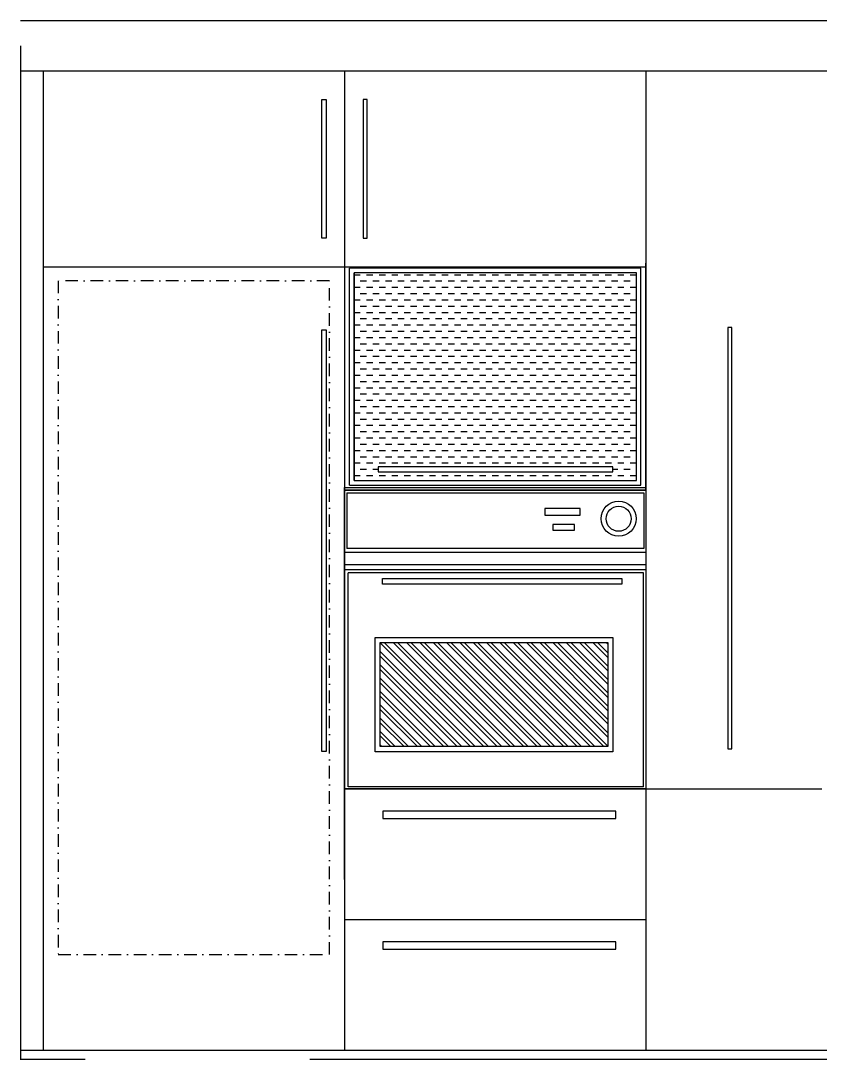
# Model space of a CAD drawing. Extents: x 0 to 79700, y -68 to 28499.
# Drawn here: x 72469 to 74062, y 13824 to 15881 of the extents above; entities that cross this region are included whole.
import ezdxf

# ---------------------------------------------------------------- set-up
doc = ezdxf.new("R2010")
doc.units = 0
doc.header["$LTSCALE"] = 50
doc.header["$MEASUREMENT"] = 0
doc.linetypes.add('DASHDOT', pattern=[1, 0.5, -0.25, 0, -0.25])
doc.layers.get('0').update_dxf_attribs({"linetype": 'CONTINUOUS'})
for name, color, linetype in [('A', 30, 'CONTINUOUS'), ('A4', 62, 'CONTINUOUS'), ('A5', 21, 'CONTINUOUS'), ('ACC', 40, 'DASHDOT'), ('BASE', 2, 'CONTINUOUS'), ('PP', 3, 'CONTINUOUS'), ('V', 4, 'CONTINUOUS')]:
    doc.layers.add(name, color=color, linetype=linetype)

msp = doc.modelspace()

# ---------------------------------------------------------------- hatches: boundary and pattern name
at = {"layer": 'A4', "ltscale": 10}
h = msp.add_hatch(dxfattribs=at)
h.set_pattern_fill('ANSI31', color=256, scale=150, angle=315, style=0)
h.set_pattern_definition([(0, (147866.788, 1737.435), (5e-15, 18.75), [])])
h.paths.add_polyline_path([(72469.48905, 13830.742), (72469.48905, 13730.742), (74709.48905, 13730.742), (74709.48905, 13830.742)])
h.paths.add_polyline_path([(74147.66951, 13771.34228), (74147.66951, 13817.68555), (74595.55506, 13817.68555), (74595.55506, 13771.34228)], flags=16)
h.paths.add_polyline_path([(74167.48675, 13787.15146), (74167.48675, 13789.13118), (74242.79625, 13789.13118), (74242.79625, 13787.15146)], flags=0)
h.paths.add_polyline_path([(74167.48675, 13796.06246), (74167.48675, 13798.04218), (74242.79625, 13798.04218), (74242.79625, 13796.06246)], flags=0)
h.paths.add_polyline_path([(74167.48675, 13806.95545), (74167.48675, 13808.93517), (74242.79625, 13808.93517), (74242.79625, 13806.95545)], flags=0)
h.paths.add_polyline_path([(74278.46727, 13787.15146), (74278.46727, 13789.13118), (74353.77677, 13789.13118), (74353.77677, 13787.15146)], flags=0)
h.paths.add_polyline_path([(74278.46727, 13796.06246), (74278.46727, 13798.04218), (74353.77677, 13798.04218), (74353.77677, 13796.06246)], flags=0)
h.paths.add_polyline_path([(74278.46727, 13806.95545), (74278.46727, 13808.93517), (74353.77677, 13808.93517), (74353.77677, 13806.95545)], flags=0)
h.paths.add_polyline_path([(74385.48435, 13787.15146), (74385.48435, 13789.13118), (74460.79385, 13789.13118), (74460.79385, 13787.15146)], flags=0)
h.paths.add_polyline_path([(74385.48435, 13796.06246), (74385.48435, 13798.04218), (74460.79385, 13798.04218), (74460.79385, 13796.06246)], flags=0)
h.paths.add_polyline_path([(74385.48435, 13806.95545), (74385.48435, 13808.93517), (74460.79385, 13808.93517), (74460.79385, 13806.95545)], flags=0)
h.paths.add_polyline_path([(74496.46487, 13787.15146), (74496.46487, 13789.13118), (74571.77437, 13789.13118), (74571.77437, 13787.15146)], flags=0)
h.paths.add_polyline_path([(74496.46487, 13796.06246), (74496.46487, 13798.04218), (74571.77437, 13798.04218), (74571.77437, 13796.06246)], flags=0)
h.paths.add_polyline_path([(74496.46487, 13806.95545), (74496.46487, 13808.93517), (74571.77437, 13808.93517), (74571.77437, 13806.95545)], flags=0)
h.paths.add_polyline_path([(73045.55506, 13771.34228), (72597.66951, 13771.34228), (72597.66951, 13817.68555), (73045.55506, 13817.68555)], flags=16)
h.paths.add_polyline_path([(73021.77437, 13787.15146), (72946.46487, 13787.15146), (72946.46487, 13789.13118), (73021.77437, 13789.13118)], flags=0)
h.paths.add_polyline_path([(73021.77437, 13796.06246), (72946.46487, 13796.06246), (72946.46487, 13798.04218), (73021.77437, 13798.04218)], flags=0)
h.paths.add_polyline_path([(73021.77437, 13806.95545), (72946.46487, 13806.95545), (72946.46487, 13808.93517), (73021.77437, 13808.93517)], flags=0)
h.paths.add_polyline_path([(72910.79385, 13787.15146), (72835.48435, 13787.15146), (72835.48435, 13789.13118), (72910.79385, 13789.13118)], flags=0)
h.paths.add_polyline_path([(72910.79385, 13796.06246), (72835.48435, 13796.06246), (72835.48435, 13798.04218), (72910.79385, 13798.04218)], flags=0)
h.paths.add_polyline_path([(72910.79385, 13806.95545), (72835.48435, 13806.95545), (72835.48435, 13808.93517), (72910.79385, 13808.93517)], flags=0)
h.paths.add_polyline_path([(72803.77677, 13787.15146), (72728.46727, 13787.15146), (72728.46727, 13789.13118), (72803.77677, 13789.13118)], flags=0)
h.paths.add_polyline_path([(72803.77677, 13796.06246), (72728.46727, 13796.06246), (72728.46727, 13798.04218), (72803.77677, 13798.04218)], flags=0)
h.paths.add_polyline_path([(72803.77677, 13806.95545), (72728.46727, 13806.95545), (72728.46727, 13808.93517), (72803.77677, 13808.93517)], flags=0)
h.paths.add_polyline_path([(72692.79625, 13787.15146), (72617.48675, 13787.15146), (72617.48675, 13789.13118), (72692.79625, 13789.13118)], flags=0)
h.paths.add_polyline_path([(72692.79625, 13796.06246), (72617.48675, 13796.06246), (72617.48675, 13798.04218), (72692.79625, 13798.04218)], flags=0)
h.paths.add_polyline_path([(72692.79625, 13806.95545), (72617.48675, 13806.95545), (72617.48675, 13808.93517), (72692.79625, 13808.93517)], flags=0)

# ---------------------------------------------------------------- linework, layer by layer
at = {"ltscale": 10}
for p, q in [((72469.48905, 15780.742), (74709.48905, 15780.742)), ((72514.48905, 15780.742), (72514.48905, 13830.742)), ((72589.48905, 15780.742), (74709.48905, 15780.742)), ((73114.48905, 15780.742), (73114.48905, 13830.742)), ((73114.48905, 15780.742), (73114.48905, 13830.742)), ((73714.48905, 15780.742), (73714.48905, 13830.742)), ((72514.48905, 15390.742), (73714.48905, 15390.742)), ((73114.48905, 14950.742), (73714.48905, 14950.742)), ((73114.48905, 14350.742), (74064.48905, 14350.742)), ((73114.48905, 14090.742), (73714.48905, 14090.742)), ((72469.48905, 13830.742), (74709.48905, 13830.742)), ((72589.48905, 13830.742), (74709.48905, 13830.742))]:
    msp.add_line(p, q, dxfattribs=at)
for p, q in [((73114.48905, 15520.742), (73114.48905, 14350.742)), ((73714.48905, 15520.742), (73714.48905, 14350.742)), ((73714.48905, 15520.742), (73714.48905, 14350.742)), ((73714.48905, 14945.742), (73114.48905, 14945.742)), ((73175.11915, 14652.15011), (73648.5187, 14652.15011)), ((73175.11915, 14424.97712), (73175.11915, 14652.15011)), ((73648.5187, 14652.15011), (73648.5187, 14424.97712)), ((73648.5187, 14424.97712), (73175.11915, 14424.97712)), ((73714.48905, 14350.742), (73114.48905, 14350.742)), ((73714.48905, 14350.742), (73114.48905, 14350.742))]:
    msp.add_line(p, q)
at = {"ltscale": 300}
msp.add_line((73714.48905, 15285.09837), (73714.48905, 14765.09837), dxfattribs=at)
at = {"color": 6}
for p, q in [((73114.48905, 14815.17369), (73114.48905, 14931.28162)), ((73119.23125, 14940.742), (73710.36997, 14940.742)), ((73119.23125, 14940.742), (73119.23125, 14829.63406)), ((73710.36997, 14940.742), (73710.36997, 14829.63406)), ((73513.20173, 14909.31599), (73513.20173, 14895.65622)), ((73583.83183, 14909.31599), (73513.20173, 14909.31599)), ((73513.20173, 14895.65622), (73583.83183, 14895.65622)), ((73583.83183, 14895.65622), (73583.83183, 14909.31599)), ((73710.36997, 14829.63406), (73119.23125, 14829.63406)), ((73114.48905, 14781.02428), (73114.48905, 14350.742)), ((73709.77745, 14781.02428), (73121.50967, 14781.02428)), ((73121.50967, 14355.1833), (73121.50967, 14781.02428)), ((73709.77745, 14355.1833), (73709.77745, 14781.02428)), ((73185.11915, 14642.15011), (73638.5187, 14642.15011)), ((73185.11915, 14434.97712), (73185.11915, 14642.15011)), ((73638.5187, 14642.15011), (73638.5187, 14434.97712)), ((73638.5187, 14434.97712), (73185.11915, 14434.97712)), ((73709.77745, 14355.1833), (73121.50967, 14355.1833)), ((73114.48905, 14350.742), (73700.03525, 14350.742))]:
    msp.add_line(p, q, dxfattribs=at)
at = {"color": 121}
for p, q in [((73529.4648, 14877.44325), (73529.4648, 14866.06007)), ((73572.1256, 14877.44325), (73529.4648, 14877.44325)), ((73572.1256, 14866.06007), (73572.1256, 14877.44325)), ((73529.4648, 14866.06007), (73572.1256, 14866.06007))]:
    msp.add_line(p, q, dxfattribs=at)
at = {"color": 30, "ltscale": 200}
for p, q in [((73114.48905, 14822.31929), (73714.48905, 14822.31929)), ((73114.48905, 14797.85892), (73714.48905, 14797.85892)), ((73114.48905, 14787.85892), (73714.48905, 14787.85892))]:
    msp.add_line(p, q, dxfattribs=at)
at = {"color": 60}
for p, q in [((73190.30452, 14769.64116), (73666.48799, 14769.64116)), ((73190.30452, 14758.25805), (73190.30452, 14769.64116)), ((73666.48799, 14769.64116), (73666.48799, 14758.25805)), ((73666.48799, 14758.25805), (73190.30452, 14758.25805))]:
    msp.add_line(p, q, dxfattribs=at)
at = {"color": 131}
for p, q in [((73391.94777, 14434.97712), (73185.11915, 14641.80574)), ((73374.2701, 14434.97712), (73185.11915, 14624.12807)), ((73400.78661, 14434.97712), (73193.61362, 14642.15011)), ((73418.46428, 14434.97712), (73211.29129, 14642.15011)), ((73427.30311, 14434.97712), (73220.13013, 14642.15011)), ((73444.98078, 14434.97712), (73237.8078, 14642.15011)), ((73453.81962, 14434.97712), (73246.64663, 14642.15011)), ((73471.49729, 14434.97712), (73264.3243, 14642.15011)), ((73480.33612, 14434.97712), (73273.16313, 14642.15011)), ((73498.01379, 14434.97712), (73290.8408, 14642.15011)), ((73506.85262, 14434.97712), (73299.67964, 14642.15011)), ((73524.53029, 14434.97712), (73317.35731, 14642.15011)), ((73533.36913, 14434.97712), (73326.19614, 14642.15011)), ((73551.0468, 14434.97712), (73343.87381, 14642.15011)), ((73559.88563, 14434.97712), (73352.71265, 14642.15011)), ((73577.5633, 14434.97712), (73370.39032, 14642.15011)), ((73586.40214, 14434.97712), (73379.22915, 14642.15011)), ((73604.07981, 14434.97712), (73396.90682, 14642.15011)), ((73612.91864, 14434.97712), (73405.74566, 14642.15011)), ((73630.59631, 14434.97712), (73423.42333, 14642.15011)), ((73638.5187, 14435.89357), (73432.26216, 14642.15011)), ((73638.5187, 14453.57124), (73449.93983, 14642.15011)), ((73638.5187, 14462.41008), (73458.77866, 14642.15011)), ((73638.5187, 14480.08775), (73476.45633, 14642.15011)), ((73638.5187, 14488.92658), (73485.29517, 14642.15011)), ((73638.5187, 14506.60425), (73502.97284, 14642.15011)), ((73638.5187, 14515.44309), (73511.81167, 14642.15011)), ((73638.5187, 14533.12076), (73529.48934, 14642.15011)), ((73638.5187, 14541.95959), (73538.32818, 14642.15011)), ((73638.5187, 14559.63726), (73556.00585, 14642.15011)), ((73638.5187, 14568.4761), (73564.84468, 14642.15011)), ((73638.5187, 14586.15376), (73582.52235, 14642.15011)), ((73638.5187, 14594.9926), (73591.36119, 14642.15011)), ((73638.5187, 14612.67027), (73609.03886, 14642.15011)), ((73638.5187, 14621.5091), (73617.87769, 14642.15011)), ((73365.43127, 14434.97712), (73185.11915, 14615.28924)), ((73347.7536, 14434.97712), (73185.11915, 14597.61157)), ((73338.91476, 14434.97712), (73185.11915, 14588.77273)), ((73321.23709, 14434.97712), (73185.11915, 14571.09506)), ((73312.39826, 14434.97712), (73185.11915, 14562.25623)), ((73294.72059, 14434.97712), (73185.11915, 14544.57856)), ((73285.88176, 14434.97712), (73185.11915, 14535.73973)), ((73268.20409, 14434.97712), (73185.11915, 14518.06206)), ((73259.36525, 14434.97712), (73185.11915, 14509.22322)), ((73241.68758, 14434.97712), (73185.11915, 14491.54555)), ((73232.84875, 14434.97712), (73185.11915, 14482.70672)), ((73215.17108, 14434.97712), (73185.11915, 14465.02905)), ((73206.33224, 14434.97712), (73185.11915, 14456.19021))]:
    msp.add_line(p, q, dxfattribs=at)
at = {"color": 0}
for p, q in [((73638.5187, 14639.18677), (73635.55536, 14642.15011)), ((73188.65457, 14434.97712), (73185.11915, 14438.51254))]:
    msp.add_line(p, q, dxfattribs=at)
at = {"color": 6, "ltscale": 200}
msp.add_circle((73660.25304, 14888.82636), 35, dxfattribs=at)
at = {"color": 30, "ltscale": 200}
msp.add_circle((73660.25304, 14888.82636), 25, dxfattribs=at)
at = {"layer": 'A', "color": 30, "ltscale": 200}
for p, q in [((73114.48905, 14945.742), (73714.48905, 14945.742)), ((73114.48905, 14350.742), (73714.48905, 14350.742))]:
    msp.add_line(p, q, dxfattribs=at)
at = {"layer": 'A5'}
for p, q in [((73145.80615, 15374.19317), (73133.48905, 15374.19317)), ((73170.80615, 15374.19317), (73158.30615, 15374.19317)), ((73195.80615, 15374.19317), (73183.30615, 15374.19317)), ((73220.80615, 15374.19317), (73208.30615, 15374.19317)), ((73245.80615, 15374.19317), (73233.30615, 15374.19317)), ((73270.80615, 15374.19317), (73258.30615, 15374.19317)), ((73295.80615, 15374.19317), (73283.30615, 15374.19317)), ((73320.80615, 15374.19317), (73308.30615, 15374.19317)), ((73345.80615, 15374.19317), (73333.30615, 15374.19317)), ((73370.80615, 15374.19317), (73358.30615, 15374.19317)), ((73395.80615, 15374.19317), (73383.30615, 15374.19317)), ((73420.80615, 15374.19317), (73408.30615, 15374.19317)), ((73445.80615, 15374.19317), (73433.30615, 15374.19317)), ((73470.80615, 15374.19317), (73458.30615, 15374.19317)), ((73495.80615, 15374.19317), (73483.30615, 15374.19317)), ((73520.80615, 15374.19317), (73508.30615, 15374.19317)), ((73545.80615, 15374.19317), (73533.30615, 15374.19317)), ((73570.80615, 15374.19317), (73558.30615, 15374.19317)), ((73595.80615, 15374.19317), (73583.30615, 15374.19317)), ((73620.80615, 15374.19317), (73608.30615, 15374.19317)), ((73645.80615, 15374.19317), (73633.30615, 15374.19317)), ((73670.80615, 15374.19317), (73658.30615, 15374.19317)), ((73695.48905, 15374.19317), (73683.30615, 15374.19317)), ((73145.80615, 15349.19317), (73133.48905, 15349.19317)), ((73158.30615, 15361.69317), (73145.80615, 15361.69317)), ((73170.80615, 15349.19317), (73158.30615, 15349.19317)), ((73183.30615, 15361.69317), (73170.80615, 15361.69317)), ((73195.80615, 15349.19317), (73183.30615, 15349.19317)), ((73208.30615, 15361.69317), (73195.80615, 15361.69317)), ((73220.80615, 15349.19317), (73208.30615, 15349.19317)), ((73233.30615, 15361.69317), (73220.80615, 15361.69317)), ((73245.80615, 15349.19317), (73233.30615, 15349.19317)), ((73258.30615, 15361.69317), (73245.80615, 15361.69317)), ((73270.80615, 15349.19317), (73258.30615, 15349.19317)), ((73283.30615, 15361.69317), (73270.80615, 15361.69317)), ((73295.80615, 15349.19317), (73283.30615, 15349.19317)), ((73308.30615, 15361.69317), (73295.80615, 15361.69317)), ((73320.80615, 15349.19317), (73308.30615, 15349.19317)), ((73333.30615, 15361.69317), (73320.80615, 15361.69317)), ((73345.80615, 15349.19317), (73333.30615, 15349.19317)), ((73358.30615, 15361.69317), (73345.80615, 15361.69317)), ((73370.80615, 15349.19317), (73358.30615, 15349.19317)), ((73383.30615, 15361.69317), (73370.80615, 15361.69317)), ((73395.80615, 15349.19317), (73383.30615, 15349.19317)), ((73408.30615, 15361.69317), (73395.80615, 15361.69317)), ((73420.80615, 15349.19317), (73408.30615, 15349.19317)), ((73433.30615, 15361.69317), (73420.80615, 15361.69317)), ((73445.80615, 15349.19317), (73433.30615, 15349.19317)), ((73458.30615, 15361.69317), (73445.80615, 15361.69317)), ((73470.80615, 15349.19317), (73458.30615, 15349.19317)), ((73483.30615, 15361.69317), (73470.80615, 15361.69317)), ((73495.80615, 15349.19317), (73483.30615, 15349.19317)), ((73508.30615, 15361.69317), (73495.80615, 15361.69317)), ((73520.80615, 15349.19317), (73508.30615, 15349.19317)), ((73533.30615, 15361.69317), (73520.80615, 15361.69317)), ((73545.80615, 15349.19317), (73533.30615, 15349.19317)), ((73558.30615, 15361.69317), (73545.80615, 15361.69317)), ((73570.80615, 15349.19317), (73558.30615, 15349.19317)), ((73583.30615, 15361.69317), (73570.80615, 15361.69317)), ((73595.80615, 15349.19317), (73583.30615, 15349.19317)), ((73608.30615, 15361.69317), (73595.80615, 15361.69317)), ((73620.80615, 15349.19317), (73608.30615, 15349.19317)), ((73633.30615, 15361.69317), (73620.80615, 15361.69317)), ((73645.80615, 15349.19317), (73633.30615, 15349.19317)), ((73658.30615, 15361.69317), (73645.80615, 15361.69317)), ((73670.80615, 15349.19317), (73658.30615, 15349.19317)), ((73683.30615, 15361.69317), (73670.80615, 15361.69317)), ((73695.48905, 15349.19317), (73683.30615, 15349.19317)), ((73145.80615, 15324.19317), (73133.48905, 15324.19317)), ((73158.30615, 15336.69317), (73145.80615, 15336.69317)), ((73170.80615, 15324.19317), (73158.30615, 15324.19317)), ((73183.30615, 15336.69317), (73170.80615, 15336.69317)), ((73195.80615, 15324.19317), (73183.30615, 15324.19317)), ((73208.30615, 15336.69317), (73195.80615, 15336.69317)), ((73220.80615, 15324.19317), (73208.30615, 15324.19317)), ((73233.30615, 15336.69317), (73220.80615, 15336.69317)), ((73245.80615, 15324.19317), (73233.30615, 15324.19317)), ((73258.30615, 15336.69317), (73245.80615, 15336.69317)), ((73270.80615, 15324.19317), (73258.30615, 15324.19317)), ((73283.30615, 15336.69317), (73270.80615, 15336.69317)), ((73295.80615, 15324.19317), (73283.30615, 15324.19317)), ((73308.30615, 15336.69317), (73295.80615, 15336.69317)), ((73320.80615, 15324.19317), (73308.30615, 15324.19317)), ((73333.30615, 15336.69317), (73320.80615, 15336.69317)), ((73345.80615, 15324.19317), (73333.30615, 15324.19317)), ((73358.30615, 15336.69317), (73345.80615, 15336.69317)), ((73370.80615, 15324.19317), (73358.30615, 15324.19317)), ((73383.30615, 15336.69317), (73370.80615, 15336.69317)), ((73395.80615, 15324.19317), (73383.30615, 15324.19317)), ((73408.30615, 15336.69317), (73395.80615, 15336.69317)), ((73420.80615, 15324.19317), (73408.30615, 15324.19317)), ((73433.30615, 15336.69317), (73420.80615, 15336.69317)), ((73445.80615, 15324.19317), (73433.30615, 15324.19317)), ((73458.30615, 15336.69317), (73445.80615, 15336.69317)), ((73470.80615, 15324.19317), (73458.30615, 15324.19317)), ((73483.30615, 15336.69317), (73470.80615, 15336.69317)), ((73495.80615, 15324.19317), (73483.30615, 15324.19317)), ((73508.30615, 15336.69317), (73495.80615, 15336.69317)), ((73520.80615, 15324.19317), (73508.30615, 15324.19317)), ((73533.30615, 15336.69317), (73520.80615, 15336.69317)), ((73545.80615, 15324.19317), (73533.30615, 15324.19317)), ((73558.30615, 15336.69317), (73545.80615, 15336.69317)), ((73570.80615, 15324.19317), (73558.30615, 15324.19317)), ((73583.30615, 15336.69317), (73570.80615, 15336.69317)), ((73595.80615, 15324.19317), (73583.30615, 15324.19317)), ((73608.30615, 15336.69317), (73595.80615, 15336.69317)), ((73620.80615, 15324.19317), (73608.30615, 15324.19317)), ((73633.30615, 15336.69317), (73620.80615, 15336.69317)), ((73645.80615, 15324.19317), (73633.30615, 15324.19317)), ((73658.30615, 15336.69317), (73645.80615, 15336.69317)), ((73670.80615, 15324.19317), (73658.30615, 15324.19317)), ((73683.30615, 15336.69317), (73670.80615, 15336.69317)), ((73695.48905, 15324.19317), (73683.30615, 15324.19317)), ((73158.30615, 15311.69317), (73145.80615, 15311.69317)), ((73183.30615, 15311.69317), (73170.80615, 15311.69317)), ((73208.30615, 15311.69317), (73195.80615, 15311.69317)), ((73233.30615, 15311.69317), (73220.80615, 15311.69317)), ((73258.30615, 15311.69317), (73245.80615, 15311.69317)), ((73283.30615, 15311.69317), (73270.80615, 15311.69317)), ((73308.30615, 15311.69317), (73295.80615, 15311.69317)), ((73333.30615, 15311.69317), (73320.80615, 15311.69317)), ((73358.30615, 15311.69317), (73345.80615, 15311.69317)), ((73383.30615, 15311.69317), (73370.80615, 15311.69317)), ((73408.30615, 15311.69317), (73395.80615, 15311.69317)), ((73433.30615, 15311.69317), (73420.80615, 15311.69317)), ((73458.30615, 15311.69317), (73445.80615, 15311.69317)), ((73483.30615, 15311.69317), (73470.80615, 15311.69317)), ((73508.30615, 15311.69317), (73495.80615, 15311.69317)), ((73533.30615, 15311.69317), (73520.80615, 15311.69317)), ((73558.30615, 15311.69317), (73545.80615, 15311.69317)), ((73583.30615, 15311.69317), (73570.80615, 15311.69317)), ((73608.30615, 15311.69317), (73595.80615, 15311.69317)), ((73633.30615, 15311.69317), (73620.80615, 15311.69317)), ((73658.30615, 15311.69317), (73645.80615, 15311.69317)), ((73683.30615, 15311.69317), (73670.80615, 15311.69317)), ((73145.80615, 15299.19317), (73133.48905, 15299.19317)), ((73158.30615, 15286.69317), (73145.80615, 15286.69317)), ((73170.80615, 15299.19317), (73158.30615, 15299.19317)), ((73183.30615, 15286.69317), (73170.80615, 15286.69317)), ((73195.80615, 15299.19317), (73183.30615, 15299.19317)), ((73208.30615, 15286.69317), (73195.80615, 15286.69317)), ((73220.80615, 15299.19317), (73208.30615, 15299.19317)), ((73233.30615, 15286.69317), (73220.80615, 15286.69317)), ((73245.80615, 15299.19317), (73233.30615, 15299.19317)), ((73258.30615, 15286.69317), (73245.80615, 15286.69317)), ((73270.80615, 15299.19317), (73258.30615, 15299.19317)), ((73283.30615, 15286.69317), (73270.80615, 15286.69317)), ((73295.80615, 15299.19317), (73283.30615, 15299.19317)), ((73308.30615, 15286.69317), (73295.80615, 15286.69317)), ((73320.80615, 15299.19317), (73308.30615, 15299.19317)), ((73333.30615, 15286.69317), (73320.80615, 15286.69317)), ((73345.80615, 15299.19317), (73333.30615, 15299.19317)), ((73358.30615, 15286.69317), (73345.80615, 15286.69317)), ((73370.80615, 15299.19317), (73358.30615, 15299.19317)), ((73383.30615, 15286.69317), (73370.80615, 15286.69317)), ((73395.80615, 15299.19317), (73383.30615, 15299.19317)), ((73408.30615, 15286.69317), (73395.80615, 15286.69317)), ((73420.80615, 15299.19317), (73408.30615, 15299.19317)), ((73433.30615, 15286.69317), (73420.80615, 15286.69317)), ((73445.80615, 15299.19317), (73433.30615, 15299.19317)), ((73458.30615, 15286.69317), (73445.80615, 15286.69317)), ((73470.80615, 15299.19317), (73458.30615, 15299.19317)), ((73483.30615, 15286.69317), (73470.80615, 15286.69317)), ((73495.80615, 15299.19317), (73483.30615, 15299.19317)), ((73508.30615, 15286.69317), (73495.80615, 15286.69317)), ((73520.80615, 15299.19317), (73508.30615, 15299.19317)), ((73533.30615, 15286.69317), (73520.80615, 15286.69317)), ((73545.80615, 15299.19317), (73533.30615, 15299.19317)), ((73558.30615, 15286.69317), (73545.80615, 15286.69317)), ((73570.80615, 15299.19317), (73558.30615, 15299.19317)), ((73583.30615, 15286.69317), (73570.80615, 15286.69317)), ((73595.80615, 15299.19317), (73583.30615, 15299.19317)), ((73608.30615, 15286.69317), (73595.80615, 15286.69317)), ((73620.80615, 15299.19317), (73608.30615, 15299.19317)), ((73633.30615, 15286.69317), (73620.80615, 15286.69317)), ((73645.80615, 15299.19317), (73633.30615, 15299.19317)), ((73658.30615, 15286.69317), (73645.80615, 15286.69317)), ((73670.80615, 15299.19317), (73658.30615, 15299.19317)), ((73683.30615, 15286.69317), (73670.80615, 15286.69317)), ((73695.48905, 15299.19317), (73683.30615, 15299.19317)), ((73145.80615, 15274.19317), (73133.48905, 15274.19317)), ((73158.30615, 15261.69317), (73145.80615, 15261.69317)), ((73170.80615, 15274.19317), (73158.30615, 15274.19317)), ((73183.30615, 15261.69317), (73170.80615, 15261.69317)), ((73195.80615, 15274.19317), (73183.30615, 15274.19317)), ((73208.30615, 15261.69317), (73195.80615, 15261.69317)), ((73220.80615, 15274.19317), (73208.30615, 15274.19317)), ((73233.30615, 15261.69317), (73220.80615, 15261.69317)), ((73245.80615, 15274.19317), (73233.30615, 15274.19317)), ((73258.30615, 15261.69317), (73245.80615, 15261.69317)), ((73270.80615, 15274.19317), (73258.30615, 15274.19317)), ((73283.30615, 15261.69317), (73270.80615, 15261.69317)), ((73295.80615, 15274.19317), (73283.30615, 15274.19317)), ((73308.30615, 15261.69317), (73295.80615, 15261.69317)), ((73320.80615, 15274.19317), (73308.30615, 15274.19317)), ((73333.30615, 15261.69317), (73320.80615, 15261.69317)), ((73345.80615, 15274.19317), (73333.30615, 15274.19317)), ((73358.30615, 15261.69317), (73345.80615, 15261.69317)), ((73370.80615, 15274.19317), (73358.30615, 15274.19317)), ((73383.30615, 15261.69317), (73370.80615, 15261.69317)), ((73395.80615, 15274.19317), (73383.30615, 15274.19317)), ((73408.30615, 15261.69317), (73395.80615, 15261.69317)), ((73420.80615, 15274.19317), (73408.30615, 15274.19317)), ((73433.30615, 15261.69317), (73420.80615, 15261.69317)), ((73445.80615, 15274.19317), (73433.30615, 15274.19317)), ((73458.30615, 15261.69317), (73445.80615, 15261.69317)), ((73470.80615, 15274.19317), (73458.30615, 15274.19317)), ((73483.30615, 15261.69317), (73470.80615, 15261.69317)), ((73495.80615, 15274.19317), (73483.30615, 15274.19317)), ((73508.30615, 15261.69317), (73495.80615, 15261.69317)), ((73520.80615, 15274.19317), (73508.30615, 15274.19317)), ((73533.30615, 15261.69317), (73520.80615, 15261.69317)), ((73545.80615, 15274.19317), (73533.30615, 15274.19317)), ((73558.30615, 15261.69317), (73545.80615, 15261.69317)), ((73570.80615, 15274.19317), (73558.30615, 15274.19317)), ((73583.30615, 15261.69317), (73570.80615, 15261.69317)), ((73595.80615, 15274.19317), (73583.30615, 15274.19317)), ((73608.30615, 15261.69317), (73595.80615, 15261.69317)), ((73620.80615, 15274.19317), (73608.30615, 15274.19317)), ((73633.30615, 15261.69317), (73620.80615, 15261.69317)), ((73645.80615, 15274.19317), (73633.30615, 15274.19317)), ((73658.30615, 15261.69317), (73645.80615, 15261.69317)), ((73670.80615, 15274.19317), (73658.30615, 15274.19317)), ((73683.30615, 15261.69317), (73670.80615, 15261.69317)), ((73695.48905, 15274.19317), (73683.30615, 15274.19317)), ((73145.80615, 15249.19317), (73133.48905, 15249.19317)), ((73170.80615, 15249.19317), (73158.30615, 15249.19317)), ((73195.80615, 15249.19317), (73183.30615, 15249.19317)), ((73220.80615, 15249.19317), (73208.30615, 15249.19317)), ((73245.80615, 15249.19317), (73233.30615, 15249.19317)), ((73270.80615, 15249.19317), (73258.30615, 15249.19317)), ((73295.80615, 15249.19317), (73283.30615, 15249.19317)), ((73320.80615, 15249.19317), (73308.30615, 15249.19317)), ((73345.80615, 15249.19317), (73333.30615, 15249.19317)), ((73370.80615, 15249.19317), (73358.30615, 15249.19317)), ((73395.80615, 15249.19317), (73383.30615, 15249.19317)), ((73420.80615, 15249.19317), (73408.30615, 15249.19317)), ((73445.80615, 15249.19317), (73433.30615, 15249.19317)), ((73470.80615, 15249.19317), (73458.30615, 15249.19317)), ((73495.80615, 15249.19317), (73483.30615, 15249.19317)), ((73520.80615, 15249.19317), (73508.30615, 15249.19317)), ((73545.80615, 15249.19317), (73533.30615, 15249.19317)), ((73570.80615, 15249.19317), (73558.30615, 15249.19317)), ((73595.80615, 15249.19317), (73583.30615, 15249.19317)), ((73620.80615, 15249.19317), (73608.30615, 15249.19317)), ((73645.80615, 15249.19317), (73633.30615, 15249.19317)), ((73670.80615, 15249.19317), (73658.30615, 15249.19317)), ((73695.48905, 15249.19317), (73683.30615, 15249.19317)), ((73145.80615, 15224.19317), (73133.48905, 15224.19317)), ((73158.30615, 15236.69317), (73145.80615, 15236.69317)), ((73170.80615, 15224.19317), (73158.30615, 15224.19317)), ((73183.30615, 15236.69317), (73170.80615, 15236.69317)), ((73195.80615, 15224.19317), (73183.30615, 15224.19317)), ((73208.30615, 15236.69317), (73195.80615, 15236.69317)), ((73220.80615, 15224.19317), (73208.30615, 15224.19317)), ((73233.30615, 15236.69317), (73220.80615, 15236.69317)), ((73245.80615, 15224.19317), (73233.30615, 15224.19317)), ((73258.30615, 15236.69317), (73245.80615, 15236.69317)), ((73270.80615, 15224.19317), (73258.30615, 15224.19317)), ((73283.30615, 15236.69317), (73270.80615, 15236.69317)), ((73295.80615, 15224.19317), (73283.30615, 15224.19317)), ((73308.30615, 15236.69317), (73295.80615, 15236.69317)), ((73320.80615, 15224.19317), (73308.30615, 15224.19317)), ((73333.30615, 15236.69317), (73320.80615, 15236.69317)), ((73345.80615, 15224.19317), (73333.30615, 15224.19317)), ((73358.30615, 15236.69317), (73345.80615, 15236.69317)), ((73370.80615, 15224.19317), (73358.30615, 15224.19317)), ((73383.30615, 15236.69317), (73370.80615, 15236.69317)), ((73395.80615, 15224.19317), (73383.30615, 15224.19317)), ((73408.30615, 15236.69317), (73395.80615, 15236.69317)), ((73420.80615, 15224.19317), (73408.30615, 15224.19317)), ((73433.30615, 15236.69317), (73420.80615, 15236.69317)), ((73445.80615, 15224.19317), (73433.30615, 15224.19317)), ((73458.30615, 15236.69317), (73445.80615, 15236.69317)), ((73470.80615, 15224.19317), (73458.30615, 15224.19317)), ((73483.30615, 15236.69317), (73470.80615, 15236.69317)), ((73495.80615, 15224.19317), (73483.30615, 15224.19317)), ((73508.30615, 15236.69317), (73495.80615, 15236.69317)), ((73520.80615, 15224.19317), (73508.30615, 15224.19317)), ((73533.30615, 15236.69317), (73520.80615, 15236.69317)), ((73545.80615, 15224.19317), (73533.30615, 15224.19317)), ((73558.30615, 15236.69317), (73545.80615, 15236.69317)), ((73570.80615, 15224.19317), (73558.30615, 15224.19317)), ((73583.30615, 15236.69317), (73570.80615, 15236.69317)), ((73595.80615, 15224.19317), (73583.30615, 15224.19317)), ((73608.30615, 15236.69317), (73595.80615, 15236.69317)), ((73620.80615, 15224.19317), (73608.30615, 15224.19317)), ((73633.30615, 15236.69317), (73620.80615, 15236.69317)), ((73645.80615, 15224.19317), (73633.30615, 15224.19317)), ((73658.30615, 15236.69317), (73645.80615, 15236.69317)), ((73670.80615, 15224.19317), (73658.30615, 15224.19317)), ((73683.30615, 15236.69317), (73670.80615, 15236.69317)), ((73695.48905, 15224.19317), (73683.30615, 15224.19317)), ((73145.80615, 15199.19317), (73133.48905, 15199.19317)), ((73158.30615, 15211.69317), (73145.80615, 15211.69317)), ((73170.80615, 15199.19317), (73158.30615, 15199.19317)), ((73183.30615, 15211.69317), (73170.80615, 15211.69317)), ((73195.80615, 15199.19317), (73183.30615, 15199.19317)), ((73208.30615, 15211.69317), (73195.80615, 15211.69317)), ((73220.80615, 15199.19317), (73208.30615, 15199.19317)), ((73233.30615, 15211.69317), (73220.80615, 15211.69317)), ((73245.80615, 15199.19317), (73233.30615, 15199.19317)), ((73258.30615, 15211.69317), (73245.80615, 15211.69317)), ((73270.80615, 15199.19317), (73258.30615, 15199.19317)), ((73283.30615, 15211.69317), (73270.80615, 15211.69317)), ((73295.80615, 15199.19317), (73283.30615, 15199.19317)), ((73308.30615, 15211.69317), (73295.80615, 15211.69317)), ((73320.80615, 15199.19317), (73308.30615, 15199.19317)), ((73333.30615, 15211.69317), (73320.80615, 15211.69317)), ((73345.80615, 15199.19317), (73333.30615, 15199.19317)), ((73358.30615, 15211.69317), (73345.80615, 15211.69317)), ((73370.80615, 15199.19317), (73358.30615, 15199.19317)), ((73383.30615, 15211.69317), (73370.80615, 15211.69317)), ((73395.80615, 15199.19317), (73383.30615, 15199.19317)), ((73408.30615, 15211.69317), (73395.80615, 15211.69317)), ((73420.80615, 15199.19317), (73408.30615, 15199.19317)), ((73433.30615, 15211.69317), (73420.80615, 15211.69317)), ((73445.80615, 15199.19317), (73433.30615, 15199.19317)), ((73458.30615, 15211.69317), (73445.80615, 15211.69317)), ((73470.80615, 15199.19317), (73458.30615, 15199.19317)), ((73483.30615, 15211.69317), (73470.80615, 15211.69317)), ((73495.80615, 15199.19317), (73483.30615, 15199.19317)), ((73508.30615, 15211.69317), (73495.80615, 15211.69317)), ((73520.80615, 15199.19317), (73508.30615, 15199.19317)), ((73533.30615, 15211.69317), (73520.80615, 15211.69317)), ((73545.80615, 15199.19317), (73533.30615, 15199.19317)), ((73558.30615, 15211.69317), (73545.80615, 15211.69317)), ((73570.80615, 15199.19317), (73558.30615, 15199.19317)), ((73583.30615, 15211.69317), (73570.80615, 15211.69317)), ((73595.80615, 15199.19317), (73583.30615, 15199.19317)), ((73608.30615, 15211.69317), (73595.80615, 15211.69317)), ((73620.80615, 15199.19317), (73608.30615, 15199.19317)), ((73633.30615, 15211.69317), (73620.80615, 15211.69317)), ((73645.80615, 15199.19317), (73633.30615, 15199.19317)), ((73658.30615, 15211.69317), (73645.80615, 15211.69317)), ((73670.80615, 15199.19317), (73658.30615, 15199.19317)), ((73683.30615, 15211.69317), (73670.80615, 15211.69317)), ((73695.48905, 15199.19317), (73683.30615, 15199.19317)), ((73158.30615, 15186.69317), (73145.80615, 15186.69317)), ((73183.30615, 15186.69317), (73170.80615, 15186.69317)), ((73208.30615, 15186.69317), (73195.80615, 15186.69317)), ((73233.30615, 15186.69317), (73220.80615, 15186.69317)), ((73258.30615, 15186.69317), (73245.80615, 15186.69317)), ((73283.30615, 15186.69317), (73270.80615, 15186.69317)), ((73308.30615, 15186.69317), (73295.80615, 15186.69317)), ((73333.30615, 15186.69317), (73320.80615, 15186.69317)), ((73358.30615, 15186.69317), (73345.80615, 15186.69317)), ((73383.30615, 15186.69317), (73370.80615, 15186.69317)), ((73408.30615, 15186.69317), (73395.80615, 15186.69317)), ((73433.30615, 15186.69317), (73420.80615, 15186.69317)), ((73458.30615, 15186.69317), (73445.80615, 15186.69317)), ((73483.30615, 15186.69317), (73470.80615, 15186.69317)), ((73508.30615, 15186.69317), (73495.80615, 15186.69317)), ((73533.30615, 15186.69317), (73520.80615, 15186.69317)), ((73558.30615, 15186.69317), (73545.80615, 15186.69317)), ((73583.30615, 15186.69317), (73570.80615, 15186.69317)), ((73608.30615, 15186.69317), (73595.80615, 15186.69317)), ((73633.30615, 15186.69317), (73620.80615, 15186.69317)), ((73658.30615, 15186.69317), (73645.80615, 15186.69317)), ((73683.30615, 15186.69317), (73670.80615, 15186.69317)), ((73145.80615, 15174.19317), (73133.48905, 15174.19317)), ((73158.30615, 15161.69317), (73145.80615, 15161.69317)), ((73170.80615, 15174.19317), (73158.30615, 15174.19317)), ((73183.30615, 15161.69317), (73170.80615, 15161.69317)), ((73195.80615, 15174.19317), (73183.30615, 15174.19317)), ((73208.30615, 15161.69317), (73195.80615, 15161.69317)), ((73220.80615, 15174.19317), (73208.30615, 15174.19317)), ((73233.30615, 15161.69317), (73220.80615, 15161.69317)), ((73245.80615, 15174.19317), (73233.30615, 15174.19317)), ((73258.30615, 15161.69317), (73245.80615, 15161.69317)), ((73270.80615, 15174.19317), (73258.30615, 15174.19317)), ((73283.30615, 15161.69317), (73270.80615, 15161.69317)), ((73295.80615, 15174.19317), (73283.30615, 15174.19317)), ((73308.30615, 15161.69317), (73295.80615, 15161.69317)), ((73320.80615, 15174.19317), (73308.30615, 15174.19317)), ((73333.30615, 15161.69317), (73320.80615, 15161.69317)), ((73345.80615, 15174.19317), (73333.30615, 15174.19317)), ((73358.30615, 15161.69317), (73345.80615, 15161.69317)), ((73370.80615, 15174.19317), (73358.30615, 15174.19317)), ((73383.30615, 15161.69317), (73370.80615, 15161.69317)), ((73395.80615, 15174.19317), (73383.30615, 15174.19317)), ((73408.30615, 15161.69317), (73395.80615, 15161.69317)), ((73420.80615, 15174.19317), (73408.30615, 15174.19317)), ((73433.30615, 15161.69317), (73420.80615, 15161.69317)), ((73445.80615, 15174.19317), (73433.30615, 15174.19317)), ((73458.30615, 15161.69317), (73445.80615, 15161.69317)), ((73470.80615, 15174.19317), (73458.30615, 15174.19317)), ((73483.30615, 15161.69317), (73470.80615, 15161.69317)), ((73495.80615, 15174.19317), (73483.30615, 15174.19317)), ((73508.30615, 15161.69317), (73495.80615, 15161.69317)), ((73520.80615, 15174.19317), (73508.30615, 15174.19317)), ((73533.30615, 15161.69317), (73520.80615, 15161.69317)), ((73545.80615, 15174.19317), (73533.30615, 15174.19317)), ((73558.30615, 15161.69317), (73545.80615, 15161.69317)), ((73570.80615, 15174.19317), (73558.30615, 15174.19317)), ((73583.30615, 15161.69317), (73570.80615, 15161.69317)), ((73595.80615, 15174.19317), (73583.30615, 15174.19317)), ((73608.30615, 15161.69317), (73595.80615, 15161.69317)), ((73620.80615, 15174.19317), (73608.30615, 15174.19317)), ((73633.30615, 15161.69317), (73620.80615, 15161.69317)), ((73645.80615, 15174.19317), (73633.30615, 15174.19317)), ((73658.30615, 15161.69317), (73645.80615, 15161.69317)), ((73670.80615, 15174.19317), (73658.30615, 15174.19317)), ((73683.30615, 15161.69317), (73670.80615, 15161.69317)), ((73695.48905, 15174.19317), (73683.30615, 15174.19317)), ((73145.80615, 15149.19317), (73133.48905, 15149.19317)), ((73158.30615, 15136.69317), (73145.80615, 15136.69317)), ((73170.80615, 15149.19317), (73158.30615, 15149.19317)), ((73183.30615, 15136.69317), (73170.80615, 15136.69317)), ((73195.80615, 15149.19317), (73183.30615, 15149.19317)), ((73208.30615, 15136.69317), (73195.80615, 15136.69317)), ((73220.80615, 15149.19317), (73208.30615, 15149.19317)), ((73233.30615, 15136.69317), (73220.80615, 15136.69317)), ((73245.80615, 15149.19317), (73233.30615, 15149.19317)), ((73258.30615, 15136.69317), (73245.80615, 15136.69317)), ((73270.80615, 15149.19317), (73258.30615, 15149.19317)), ((73283.30615, 15136.69317), (73270.80615, 15136.69317)), ((73295.80615, 15149.19317), (73283.30615, 15149.19317)), ((73308.30615, 15136.69317), (73295.80615, 15136.69317)), ((73320.80615, 15149.19317), (73308.30615, 15149.19317)), ((73333.30615, 15136.69317), (73320.80615, 15136.69317)), ((73345.80615, 15149.19317), (73333.30615, 15149.19317)), ((73358.30615, 15136.69317), (73345.80615, 15136.69317)), ((73370.80615, 15149.19317), (73358.30615, 15149.19317)), ((73383.30615, 15136.69317), (73370.80615, 15136.69317)), ((73395.80615, 15149.19317), (73383.30615, 15149.19317)), ((73408.30615, 15136.69317), (73395.80615, 15136.69317)), ((73420.80615, 15149.19317), (73408.30615, 15149.19317)), ((73433.30615, 15136.69317), (73420.80615, 15136.69317)), ((73445.80615, 15149.19317), (73433.30615, 15149.19317)), ((73458.30615, 15136.69317), (73445.80615, 15136.69317)), ((73470.80615, 15149.19317), (73458.30615, 15149.19317)), ((73483.30615, 15136.69317), (73470.80615, 15136.69317)), ((73495.80615, 15149.19317), (73483.30615, 15149.19317)), ((73508.30615, 15136.69317), (73495.80615, 15136.69317)), ((73520.80615, 15149.19317), (73508.30615, 15149.19317)), ((73533.30615, 15136.69317), (73520.80615, 15136.69317)), ((73545.80615, 15149.19317), (73533.30615, 15149.19317)), ((73558.30615, 15136.69317), (73545.80615, 15136.69317)), ((73570.80615, 15149.19317), (73558.30615, 15149.19317)), ((73583.30615, 15136.69317), (73570.80615, 15136.69317)), ((73595.80615, 15149.19317), (73583.30615, 15149.19317)), ((73608.30615, 15136.69317), (73595.80615, 15136.69317)), ((73620.80615, 15149.19317), (73608.30615, 15149.19317)), ((73633.30615, 15136.69317), (73620.80615, 15136.69317)), ((73645.80615, 15149.19317), (73633.30615, 15149.19317)), ((73658.30615, 15136.69317), (73645.80615, 15136.69317)), ((73670.80615, 15149.19317), (73658.30615, 15149.19317)), ((73683.30615, 15136.69317), (73670.80615, 15136.69317)), ((73695.48905, 15149.19317), (73683.30615, 15149.19317)), ((73145.80615, 15124.19317), (73133.48905, 15124.19317)), ((73170.80615, 15124.19317), (73158.30615, 15124.19317)), ((73195.80615, 15124.19317), (73183.30615, 15124.19317)), ((73220.80615, 15124.19317), (73208.30615, 15124.19317)), ((73245.80615, 15124.19317), (73233.30615, 15124.19317)), ((73270.80615, 15124.19317), (73258.30615, 15124.19317)), ((73295.80615, 15124.19317), (73283.30615, 15124.19317)), ((73320.80615, 15124.19317), (73308.30615, 15124.19317)), ((73345.80615, 15124.19317), (73333.30615, 15124.19317)), ((73370.80615, 15124.19317), (73358.30615, 15124.19317)), ((73395.80615, 15124.19317), (73383.30615, 15124.19317)), ((73420.80615, 15124.19317), (73408.30615, 15124.19317)), ((73445.80615, 15124.19317), (73433.30615, 15124.19317)), ((73470.80615, 15124.19317), (73458.30615, 15124.19317)), ((73495.80615, 15124.19317), (73483.30615, 15124.19317)), ((73520.80615, 15124.19317), (73508.30615, 15124.19317)), ((73545.80615, 15124.19317), (73533.30615, 15124.19317)), ((73570.80615, 15124.19317), (73558.30615, 15124.19317)), ((73595.80615, 15124.19317), (73583.30615, 15124.19317)), ((73620.80615, 15124.19317), (73608.30615, 15124.19317)), ((73645.80615, 15124.19317), (73633.30615, 15124.19317)), ((73670.80615, 15124.19317), (73658.30615, 15124.19317)), ((73695.48905, 15124.19317), (73683.30615, 15124.19317)), ((73145.80615, 15099.19317), (73133.48905, 15099.19317)), ((73158.30615, 15111.69317), (73145.80615, 15111.69317)), ((73170.80615, 15099.19317), (73158.30615, 15099.19317)), ((73183.30615, 15111.69317), (73170.80615, 15111.69317)), ((73195.80615, 15099.19317), (73183.30615, 15099.19317)), ((73208.30615, 15111.69317), (73195.80615, 15111.69317)), ((73220.80615, 15099.19317), (73208.30615, 15099.19317)), ((73233.30615, 15111.69317), (73220.80615, 15111.69317)), ((73245.80615, 15099.19317), (73233.30615, 15099.19317)), ((73258.30615, 15111.69317), (73245.80615, 15111.69317)), ((73270.80615, 15099.19317), (73258.30615, 15099.19317)), ((73283.30615, 15111.69317), (73270.80615, 15111.69317)), ((73295.80615, 15099.19317), (73283.30615, 15099.19317)), ((73308.30615, 15111.69317), (73295.80615, 15111.69317)), ((73320.80615, 15099.19317), (73308.30615, 15099.19317)), ((73333.30615, 15111.69317), (73320.80615, 15111.69317)), ((73345.80615, 15099.19317), (73333.30615, 15099.19317)), ((73358.30615, 15111.69317), (73345.80615, 15111.69317)), ((73370.80615, 15099.19317), (73358.30615, 15099.19317)), ((73383.30615, 15111.69317), (73370.80615, 15111.69317)), ((73395.80615, 15099.19317), (73383.30615, 15099.19317)), ((73408.30615, 15111.69317), (73395.80615, 15111.69317)), ((73420.80615, 15099.19317), (73408.30615, 15099.19317)), ((73433.30615, 15111.69317), (73420.80615, 15111.69317)), ((73445.80615, 15099.19317), (73433.30615, 15099.19317)), ((73458.30615, 15111.69317), (73445.80615, 15111.69317)), ((73470.80615, 15099.19317), (73458.30615, 15099.19317)), ((73483.30615, 15111.69317), (73470.80615, 15111.69317)), ((73495.80615, 15099.19317), (73483.30615, 15099.19317)), ((73508.30615, 15111.69317), (73495.80615, 15111.69317)), ((73520.80615, 15099.19317), (73508.30615, 15099.19317)), ((73533.30615, 15111.69317), (73520.80615, 15111.69317)), ((73545.80615, 15099.19317), (73533.30615, 15099.19317)), ((73558.30615, 15111.69317), (73545.80615, 15111.69317)), ((73570.80615, 15099.19317), (73558.30615, 15099.19317)), ((73583.30615, 15111.69317), (73570.80615, 15111.69317)), ((73595.80615, 15099.19317), (73583.30615, 15099.19317)), ((73608.30615, 15111.69317), (73595.80615, 15111.69317)), ((73620.80615, 15099.19317), (73608.30615, 15099.19317)), ((73633.30615, 15111.69317), (73620.80615, 15111.69317)), ((73645.80615, 15099.19317), (73633.30615, 15099.19317)), ((73658.30615, 15111.69317), (73645.80615, 15111.69317)), ((73670.80615, 15099.19317), (73658.30615, 15099.19317)), ((73683.30615, 15111.69317), (73670.80615, 15111.69317)), ((73695.48905, 15099.19317), (73683.30615, 15099.19317)), ((73158.30615, 15086.69317), (73145.80615, 15086.69317)), ((73183.30615, 15086.69317), (73170.80615, 15086.69317)), ((73208.30615, 15086.69317), (73195.80615, 15086.69317)), ((73233.30615, 15086.69317), (73220.80615, 15086.69317)), ((73258.30615, 15086.69317), (73245.80615, 15086.69317)), ((73283.30615, 15086.69317), (73270.80615, 15086.69317)), ((73308.30615, 15086.69317), (73295.80615, 15086.69317)), ((73333.30615, 15086.69317), (73320.80615, 15086.69317)), ((73358.30615, 15086.69317), (73345.80615, 15086.69317)), ((73383.30615, 15086.69317), (73370.80615, 15086.69317)), ((73408.30615, 15086.69317), (73395.80615, 15086.69317)), ((73433.30615, 15086.69317), (73420.80615, 15086.69317)), ((73458.30615, 15086.69317), (73445.80615, 15086.69317)), ((73483.30615, 15086.69317), (73470.80615, 15086.69317)), ((73508.30615, 15086.69317), (73495.80615, 15086.69317)), ((73533.30615, 15086.69317), (73520.80615, 15086.69317)), ((73558.30615, 15086.69317), (73545.80615, 15086.69317)), ((73583.30615, 15086.69317), (73570.80615, 15086.69317)), ((73608.30615, 15086.69317), (73595.80615, 15086.69317)), ((73633.30615, 15086.69317), (73620.80615, 15086.69317)), ((73658.30615, 15086.69317), (73645.80615, 15086.69317)), ((73683.30615, 15086.69317), (73670.80615, 15086.69317)), ((73145.80615, 15074.19317), (73133.48905, 15074.19317)), ((73158.30615, 15061.69317), (73145.80615, 15061.69317)), ((73170.80615, 15074.19317), (73158.30615, 15074.19317)), ((73183.30615, 15061.69317), (73170.80615, 15061.69317)), ((73195.80615, 15074.19317), (73183.30615, 15074.19317)), ((73208.30615, 15061.69317), (73195.80615, 15061.69317)), ((73220.80615, 15074.19317), (73208.30615, 15074.19317)), ((73233.30615, 15061.69317), (73220.80615, 15061.69317)), ((73245.80615, 15074.19317), (73233.30615, 15074.19317)), ((73258.30615, 15061.69317), (73245.80615, 15061.69317)), ((73270.80615, 15074.19317), (73258.30615, 15074.19317)), ((73283.30615, 15061.69317), (73270.80615, 15061.69317)), ((73295.80615, 15074.19317), (73283.30615, 15074.19317)), ((73308.30615, 15061.69317), (73295.80615, 15061.69317)), ((73320.80615, 15074.19317), (73308.30615, 15074.19317)), ((73333.30615, 15061.69317), (73320.80615, 15061.69317)), ((73345.80615, 15074.19317), (73333.30615, 15074.19317)), ((73358.30615, 15061.69317), (73345.80615, 15061.69317)), ((73370.80615, 15074.19317), (73358.30615, 15074.19317)), ((73383.30615, 15061.69317), (73370.80615, 15061.69317)), ((73395.80615, 15074.19317), (73383.30615, 15074.19317)), ((73408.30615, 15061.69317), (73395.80615, 15061.69317)), ((73420.80615, 15074.19317), (73408.30615, 15074.19317)), ((73433.30615, 15061.69317), (73420.80615, 15061.69317)), ((73445.80615, 15074.19317), (73433.30615, 15074.19317)), ((73458.30615, 15061.69317), (73445.80615, 15061.69317)), ((73470.80615, 15074.19317), (73458.30615, 15074.19317)), ((73483.30615, 15061.69317), (73470.80615, 15061.69317)), ((73495.80615, 15074.19317), (73483.30615, 15074.19317)), ((73508.30615, 15061.69317), (73495.80615, 15061.69317)), ((73520.80615, 15074.19317), (73508.30615, 15074.19317)), ((73533.30615, 15061.69317), (73520.80615, 15061.69317)), ((73545.80615, 15074.19317), (73533.30615, 15074.19317)), ((73558.30615, 15061.69317), (73545.80615, 15061.69317)), ((73570.80615, 15074.19317), (73558.30615, 15074.19317)), ((73583.30615, 15061.69317), (73570.80615, 15061.69317)), ((73595.80615, 15074.19317), (73583.30615, 15074.19317)), ((73608.30615, 15061.69317), (73595.80615, 15061.69317)), ((73620.80615, 15074.19317), (73608.30615, 15074.19317)), ((73633.30615, 15061.69317), (73620.80615, 15061.69317)), ((73645.80615, 15074.19317), (73633.30615, 15074.19317)), ((73658.30615, 15061.69317), (73645.80615, 15061.69317)), ((73670.80615, 15074.19317), (73658.30615, 15074.19317)), ((73683.30615, 15061.69317), (73670.80615, 15061.69317)), ((73695.48905, 15074.19317), (73683.30615, 15074.19317)), ((73145.80615, 15049.19317), (73133.48905, 15049.19317)), ((73158.30615, 15036.69317), (73145.80615, 15036.69317)), ((73170.80615, 15049.19317), (73158.30615, 15049.19317)), ((73183.30615, 15036.69317), (73170.80615, 15036.69317)), ((73195.80615, 15049.19317), (73183.30615, 15049.19317)), ((73208.30615, 15036.69317), (73195.80615, 15036.69317)), ((73220.80615, 15049.19317), (73208.30615, 15049.19317)), ((73233.30615, 15036.69317), (73220.80615, 15036.69317)), ((73245.80615, 15049.19317), (73233.30615, 15049.19317)), ((73258.30615, 15036.69317), (73245.80615, 15036.69317)), ((73270.80615, 15049.19317), (73258.30615, 15049.19317)), ((73283.30615, 15036.69317), (73270.80615, 15036.69317)), ((73295.80615, 15049.19317), (73283.30615, 15049.19317)), ((73308.30615, 15036.69317), (73295.80615, 15036.69317)), ((73320.80615, 15049.19317), (73308.30615, 15049.19317)), ((73333.30615, 15036.69317), (73320.80615, 15036.69317)), ((73345.80615, 15049.19317), (73333.30615, 15049.19317)), ((73358.30615, 15036.69317), (73345.80615, 15036.69317)), ((73370.80615, 15049.19317), (73358.30615, 15049.19317)), ((73383.30615, 15036.69317), (73370.80615, 15036.69317)), ((73395.80615, 15049.19317), (73383.30615, 15049.19317)), ((73408.30615, 15036.69317), (73395.80615, 15036.69317)), ((73420.80615, 15049.19317), (73408.30615, 15049.19317)), ((73433.30615, 15036.69317), (73420.80615, 15036.69317)), ((73445.80615, 15049.19317), (73433.30615, 15049.19317)), ((73458.30615, 15036.69317), (73445.80615, 15036.69317)), ((73470.80615, 15049.19317), (73458.30615, 15049.19317)), ((73483.30615, 15036.69317), (73470.80615, 15036.69317)), ((73495.80615, 15049.19317), (73483.30615, 15049.19317)), ((73508.30615, 15036.69317), (73495.80615, 15036.69317)), ((73520.80615, 15049.19317), (73508.30615, 15049.19317)), ((73533.30615, 15036.69317), (73520.80615, 15036.69317)), ((73545.80615, 15049.19317), (73533.30615, 15049.19317)), ((73558.30615, 15036.69317), (73545.80615, 15036.69317)), ((73570.80615, 15049.19317), (73558.30615, 15049.19317)), ((73583.30615, 15036.69317), (73570.80615, 15036.69317)), ((73595.80615, 15049.19317), (73583.30615, 15049.19317)), ((73608.30615, 15036.69317), (73595.80615, 15036.69317)), ((73620.80615, 15049.19317), (73608.30615, 15049.19317)), ((73633.30615, 15036.69317), (73620.80615, 15036.69317)), ((73645.80615, 15049.19317), (73633.30615, 15049.19317)), ((73658.30615, 15036.69317), (73645.80615, 15036.69317)), ((73670.80615, 15049.19317), (73658.30615, 15049.19317)), ((73683.30615, 15036.69317), (73670.80615, 15036.69317)), ((73695.48905, 15049.19317), (73683.30615, 15049.19317)), ((73145.80615, 15024.19317), (73133.48905, 15024.19317)), ((73170.80615, 15024.19317), (73158.30615, 15024.19317)), ((73195.80615, 15024.19317), (73183.30615, 15024.19317)), ((73220.80615, 15024.19317), (73208.30615, 15024.19317)), ((73245.80615, 15024.19317), (73233.30615, 15024.19317)), ((73270.80615, 15024.19317), (73258.30615, 15024.19317)), ((73295.80615, 15024.19317), (73283.30615, 15024.19317)), ((73320.80615, 15024.19317), (73308.30615, 15024.19317)), ((73345.80615, 15024.19317), (73333.30615, 15024.19317)), ((73370.80615, 15024.19317), (73358.30615, 15024.19317)), ((73395.80615, 15024.19317), (73383.30615, 15024.19317)), ((73420.80615, 15024.19317), (73408.30615, 15024.19317)), ((73445.80615, 15024.19317), (73433.30615, 15024.19317)), ((73470.80615, 15024.19317), (73458.30615, 15024.19317)), ((73495.80615, 15024.19317), (73483.30615, 15024.19317)), ((73520.80615, 15024.19317), (73508.30615, 15024.19317)), ((73545.80615, 15024.19317), (73533.30615, 15024.19317)), ((73570.80615, 15024.19317), (73558.30615, 15024.19317)), ((73595.80615, 15024.19317), (73583.30615, 15024.19317)), ((73620.80615, 15024.19317), (73608.30615, 15024.19317)), ((73645.80615, 15024.19317), (73633.30615, 15024.19317)), ((73670.80615, 15024.19317), (73658.30615, 15024.19317)), ((73695.48905, 15024.19317), (73683.30615, 15024.19317)), ((73145.80615, 14999.19317), (73133.48905, 14999.19317)), ((73158.30615, 15011.69317), (73145.80615, 15011.69317)), ((73170.80615, 14999.19317), (73158.30615, 14999.19317)), ((73183.30615, 15011.69317), (73170.80615, 15011.69317)), ((73195.80615, 14999.19317), (73183.30615, 14999.19317)), ((73208.30615, 15011.69317), (73195.80615, 15011.69317)), ((73220.80615, 14999.19317), (73208.30615, 14999.19317)), ((73233.30615, 15011.69317), (73220.80615, 15011.69317)), ((73245.80615, 14999.19317), (73233.30615, 14999.19317)), ((73258.30615, 15011.69317), (73245.80615, 15011.69317)), ((73270.80615, 14999.19317), (73258.30615, 14999.19317)), ((73283.30615, 15011.69317), (73270.80615, 15011.69317)), ((73295.80615, 14999.19317), (73283.30615, 14999.19317)), ((73308.30615, 15011.69317), (73295.80615, 15011.69317)), ((73320.80615, 14999.19317), (73308.30615, 14999.19317)), ((73333.30615, 15011.69317), (73320.80615, 15011.69317)), ((73345.80615, 14999.19317), (73333.30615, 14999.19317)), ((73358.30615, 15011.69317), (73345.80615, 15011.69317)), ((73370.80615, 14999.19317), (73358.30615, 14999.19317)), ((73383.30615, 15011.69317), (73370.80615, 15011.69317)), ((73395.80615, 14999.19317), (73383.30615, 14999.19317)), ((73408.30615, 15011.69317), (73395.80615, 15011.69317)), ((73420.80615, 14999.19317), (73408.30615, 14999.19317)), ((73433.30615, 15011.69317), (73420.80615, 15011.69317)), ((73445.80615, 14999.19317), (73433.30615, 14999.19317)), ((73458.30615, 15011.69317), (73445.80615, 15011.69317)), ((73470.80615, 14999.19317), (73458.30615, 14999.19317)), ((73483.30615, 15011.69317), (73470.80615, 15011.69317)), ((73495.80615, 14999.19317), (73483.30615, 14999.19317)), ((73508.30615, 15011.69317), (73495.80615, 15011.69317)), ((73520.80615, 14999.19317), (73508.30615, 14999.19317)), ((73533.30615, 15011.69317), (73520.80615, 15011.69317)), ((73545.80615, 14999.19317), (73533.30615, 14999.19317)), ((73558.30615, 15011.69317), (73545.80615, 15011.69317)), ((73570.80615, 14999.19317), (73558.30615, 14999.19317)), ((73583.30615, 15011.69317), (73570.80615, 15011.69317)), ((73595.80615, 14999.19317), (73583.30615, 14999.19317)), ((73608.30615, 15011.69317), (73595.80615, 15011.69317)), ((73620.80615, 14999.19317), (73608.30615, 14999.19317)), ((73633.30615, 15011.69317), (73620.80615, 15011.69317)), ((73645.80615, 14999.19317), (73633.30615, 14999.19317)), ((73658.30615, 15011.69317), (73645.80615, 15011.69317)), ((73670.80615, 14999.19317), (73658.30615, 14999.19317)), ((73683.30615, 15011.69317), (73670.80615, 15011.69317)), ((73695.48905, 14999.19317), (73683.30615, 14999.19317)), ((73145.80615, 14974.19317), (73133.48905, 14974.19317)), ((73158.30615, 14986.69317), (73145.80615, 14986.69317)), ((73170.80615, 14974.19317), (73158.30615, 14974.19317)), ((73181.42561, 14986.69317), (73170.80615, 14986.69317)), ((73195.80615, 14974.19317), (73183.30615, 14974.19317)), ((73220.80615, 14974.19317), (73208.30615, 14974.19317)), ((73245.80615, 14974.19317), (73233.30615, 14974.19317)), ((73270.80615, 14974.19317), (73258.30615, 14974.19317)), ((73295.80615, 14974.19317), (73283.30615, 14974.19317)), ((73320.80615, 14974.19317), (73308.30615, 14974.19317)), ((73345.80615, 14974.19317), (73333.30615, 14974.19317)), ((73370.80615, 14974.19317), (73358.30615, 14974.19317)), ((73395.80615, 14974.19317), (73383.30615, 14974.19317)), ((73420.80615, 14974.19317), (73408.30615, 14974.19317)), ((73445.80615, 14974.19317), (73433.30615, 14974.19317)), ((73470.80615, 14974.19317), (73458.30615, 14974.19317)), ((73495.80615, 14974.19317), (73483.30615, 14974.19317)), ((73520.80615, 14974.19317), (73508.30615, 14974.19317)), ((73545.80615, 14974.19317), (73533.30615, 14974.19317)), ((73570.80615, 14974.19317), (73558.30615, 14974.19317)), ((73595.80615, 14974.19317), (73583.30615, 14974.19317)), ((73620.80615, 14974.19317), (73608.30615, 14974.19317)), ((73645.80615, 14974.19317), (73633.30615, 14974.19317)), ((73658.30615, 14986.69317), (73648.7141, 14986.69317)), ((73670.80615, 14974.19317), (73658.30615, 14974.19317)), ((73683.30615, 14986.69317), (73670.80615, 14986.69317)), ((73695.48905, 14974.19317), (73683.30615, 14974.19317))]:
    msp.add_line(p, q, dxfattribs=at)
at = {"layer": 'ACC'}
msp.add_lwpolyline([(73084.48905, 15362.84316), (72544.48905, 15362.84316), (72544.48905, 14020.742), (73084.48905, 14020.742)], close=True, dxfattribs=at)
at = {"layer": 'BASE', "ltscale": 10}
for points in [[(73069.20132, 15723.99769), (73077.63293, 15723.99769), (73077.63293, 15447.53136), (73069.20132, 15447.53136)], [(73159.77679, 15723.99769), (73151.34517, 15723.99769), (73151.34517, 15447.53136), (73159.77679, 15447.53136)], [(73069.20132, 15265.13003), (73077.63293, 15265.13003), (73077.63293, 14425.44936), (73069.20132, 14425.44936)], [(73885.79989, 15269.98183), (73877.36828, 15269.98183), (73877.36828, 14430.30116), (73885.79989, 14430.30116)]]:
    msp.add_lwpolyline(points, close=True, dxfattribs=at)
at = {"layer": 'BASE'}
for points in [[(73190.40524, 14291.76705), (73654.38965, 14291.76705), (73654.38965, 14306.34857), (73190.40524, 14306.34857)], [(73190.40524, 14031.76705), (73654.38965, 14031.76705), (73654.38965, 14046.34857), (73190.40524, 14046.34857)]]:
    msp.add_lwpolyline(points, close=True, dxfattribs=at)
at = {"layer": 'PP'}
for p, q in [((73704.48905, 15387.742), (73124.48905, 15387.742)), ((73124.48905, 14955.742), (73124.48905, 15387.742)), ((73704.48905, 14955.742), (73704.48905, 15387.742)), ((73714.48905, 14945.742), (73714.48905, 15397.742)), ((73695.48905, 15378.742), (73133.48905, 15378.742)), ((73133.48905, 15378.742), (73133.48905, 14964.742)), ((73133.48905, 14964.742), (73133.48905, 15378.742)), ((73695.48905, 14964.742), (73695.48905, 15378.742)), ((73648.7141, 14991.97837), (73181.42561, 14991.97837)), ((73181.42561, 14991.97837), (73181.42561, 14982.0782)), ((73181.42561, 14982.0782), (73648.7141, 14982.0782)), ((73648.7141, 14982.0782), (73648.7141, 14991.97837)), ((73124.48905, 14955.742), (73704.48905, 14955.742)), ((73133.48905, 14964.742), (73695.48905, 14964.742)), ((73114.48905, 14170.22061), (73114.48905, 14950.742)), ((73114.48905, 14170.22061), (73114.48905, 14950.742)), ((73114.48905, 14945.742), (73714.48905, 14945.742))]:
    msp.add_line(p, q, dxfattribs=at)
at = {"layer": 'V', "ltscale": 10}
for p, q in [((72469.48905, 15880.742), (74709.48905, 15880.742)), ((72469.48905, 15830.742), (72469.48905, 13730.742))]:
    msp.add_line(p, q, dxfattribs=at)

doc.saveas('drawing.dxf')
